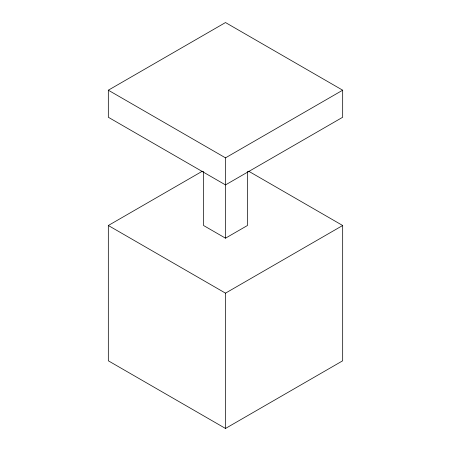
<?xml version="1.0" encoding="UTF-8"?>
<svg xmlns="http://www.w3.org/2000/svg" width="451" height="451" viewBox="0 0 451 451"><rect width="100%" height="100%" fill="white"/><g stroke="black" fill="none" stroke-linecap="round" stroke-linejoin="round"><path stroke-width="0.68" d="M108.325 90.2L225.5 22.55L342.675 90.2L342.675 117.26L225.5 184.91L108.325 117.26L108.325 90.2L225.5 157.85L342.675 90.2M248.693 171.239L342.675 225.5L342.675 360.8L225.5 428.45L108.325 360.8L108.325 225.5L202.307 171.239M203.548 171.38L203.548 225.5L225.5 238.173L247.452 225.5L247.452 171.38M108.325 225.5L225.5 293.15L342.675 225.5M225.5 157.85L225.5 238.173M225.5 293.15L225.5 428.45"/></g></svg>
